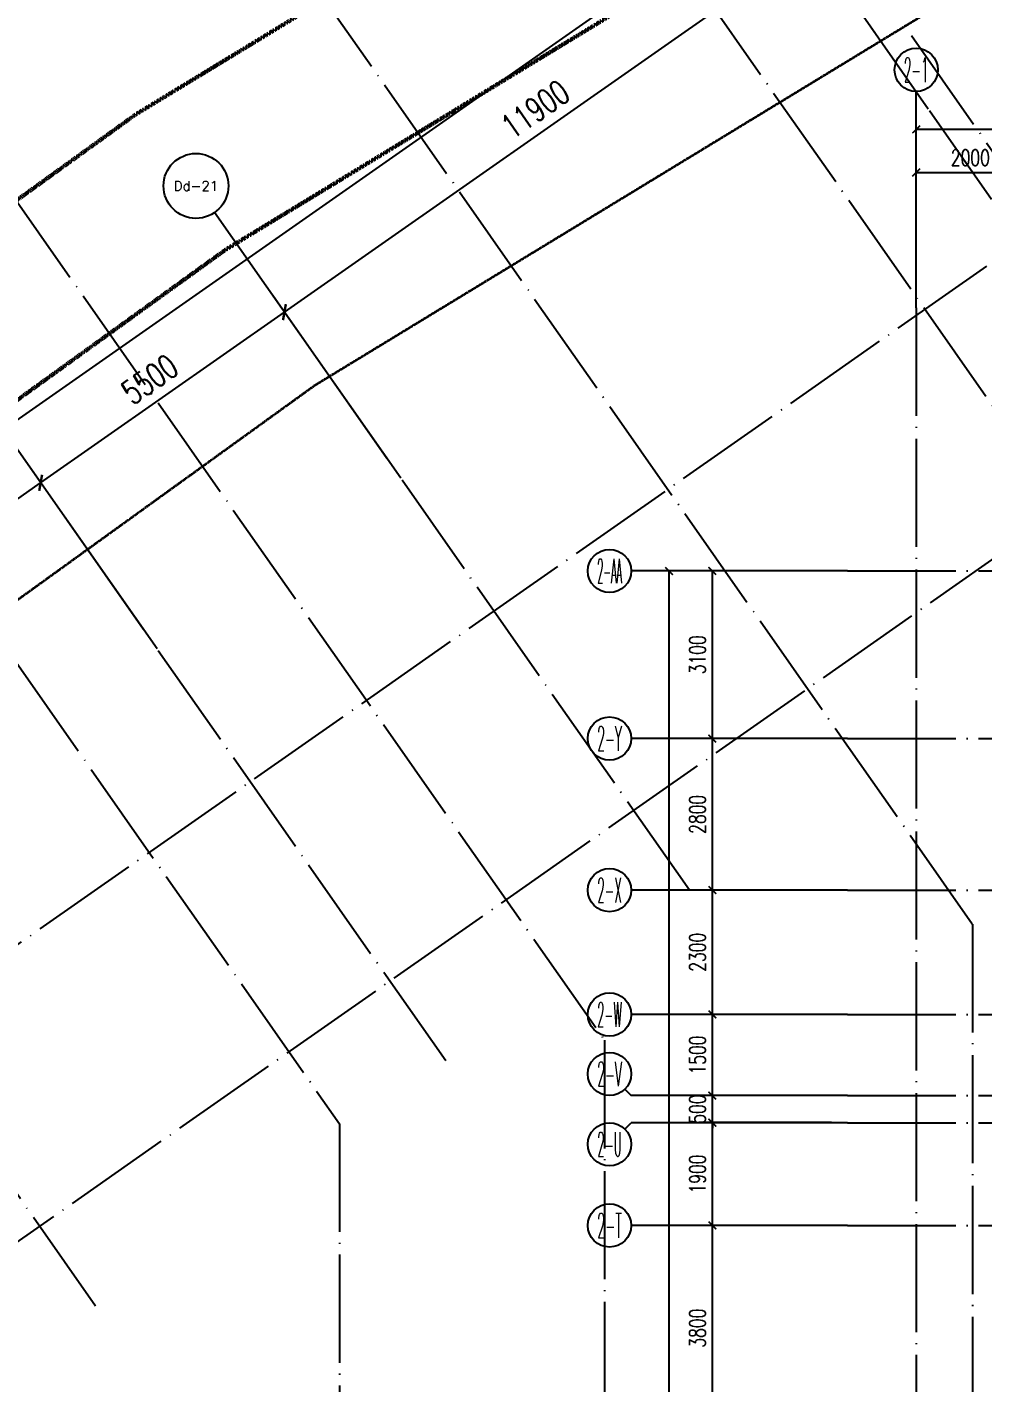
# Model space of a CAD drawing. Header units: millimetres. Extents: x 1089227 to 13101469, y 618865 to 10240562.
# Drawn here: x 2267102 to 2284764, y 4905242 to 4930309 of the extents above; entities that cross this region are included whole.
import ezdxf
from ezdxf.enums import TextEntityAlignment as Align

# ---------------------------------------------------------------- set-up
doc = ezdxf.new("R2010")
doc.units = ezdxf.units.MM
doc.header["$LTSCALE"] = 1000
doc.header["$PDMODE"] = 3
doc.header["$PDSIZE"] = 200
for name, pattern in [('A09-G-CTRL-用地红线+建筑退线_设计区$0$A02-G-MAIN-用地红线+退线_设计区$0$Redline1', [20, 10, -2, 2, -2, 2, -2]), ('A09-G-CTRL-用地红线+建筑退线_设计区$0$Controlline1', [12.8, 8, -1.6, 1.6, -1.6]), ('DOTE', [2.42, 2, -0.2, 0.02, -0.2])]:
    doc.linetypes.add(name, pattern=pattern)
doc.layers.get('0').update_dxf_attribs({"linetype": 'CONTINUOUS'})
doc.layers.get('Defpoints').update_dxf_attribs({"linetype": 'CONTINUOUS'})
doc.layers.add('A09-G-CTRL-用地红线+建筑退线_设计区$0$Z-REDL(用地红线)', color=10, linetype='CONTINUOUS', lineweight=60)
doc.layers.add('A09-G-CTRL-用地红线+建筑退线_设计区$0$Z-REDL-CTRL(建筑控制线)', color=40, linetype='CONTINUOUS', lineweight=35)
for name, color, linetype in [('AXIS', 3, 'CONTINUOUS'), ('AXIS_TEXT', 7, 'CONTINUOUS'), ('DOTE', 1, 'DOTE')]:
    doc.layers.add(name, color=color, linetype=linetype)
doc.styles.add('_TCH_AXIS', font='COMPLEX', dxfattribs={"bigfont": 'AllInOneBig.shx'})
doc.styles.add('_TCH_DIM_T3', font='SIMPLEX', dxfattribs={"width": 0.705882, "bigfont": 'AllInOneBig.shx'})
doc.styles.add('COMPLEX', font='COMPLEX', dxfattribs={"bigfont": 'AllInOneBig.shx'})
doc.dimstyles.new('_TCH_ARCH&&100', dxfattribs={"dimtxt": 297.5, "dimasz": 100, "dimexe": 250, "dimexo": 300, "dimgap": 126.25, "dimtad": 1, "dimdec": 0, "dimzin": 0, "dimdsep": 46, "dimtxsty": '_TCH_DIM_T3', "dimblk": 'ARCHTICK', "dimcen": 0.09, "dimclrt": 7, "dimazin": 2, "dimtfac": 1, "dimtdec": 0, "dimtix": 1, "dimtmove": 2, "dimatfit": 3, "dimfxl": 0, "dimtolj": 1, "dimtzin": 0, "dimarcsym": 0})
doc.dimstyles.new('_TCH_ARCH&&150', dxfattribs={"dimtxt": 446.25, "dimasz": 150, "dimexe": 375, "dimexo": 450, "dimgap": 189.375, "dimtad": 1, "dimdec": 0, "dimzin": 0, "dimdsep": 46, "dimtxsty": '_TCH_DIM_T3', "dimblk": 'ARCHTICK', "dimcen": 0.09, "dimclrt": 7, "dimazin": 2, "dimtfac": 1, "dimtdec": 0, "dimtix": 1, "dimtmove": 2, "dimatfit": 3, "dimfxl": 0, "dimtolj": 1, "dimtzin": 0, "dimarcsym": 0})
doc.dimstyles.new('_TCH_ARCH&&200', dxfattribs={"dimtxt": 595, "dimasz": 200, "dimexe": 500, "dimexo": 600, "dimgap": 252.5, "dimtad": 1, "dimdec": 0, "dimzin": 0, "dimdsep": 46, "dimtxsty": '_TCH_DIM_T3', "dimblk": 'ARCHTICK', "dimcen": 0.09, "dimclrt": 7, "dimazin": 2, "dimtfac": 1, "dimtdec": 0, "dimtix": 1, "dimtmove": 2, "dimatfit": 3, "dimfxl": 0, "dimtolj": 1, "dimtzin": 0, "dimarcsym": 0})

# ---------------------------------------------------------------- blocks, each defined once
blk = doc.blocks.new('0323最综用地红线')
at = {"layer": 'A09-G-CTRL-用地红线+建筑退线_设计区$0$Z-REDL(用地红线)', "color": 1, "linetype": 'A09-G-CTRL-用地红线+建筑退线_设计区$0$A02-G-MAIN-用地红线+退线_设计区$0$Redline1', "ltscale": 0.0005}
for points in [[(8200699, 3623266), (8228263, 3643169), (8257315, 3660856), (8291051, 3684311), (8296809, 3692687), (8297698, 3693321), (8324721, 3682492), (8331672, 3691189), (8337779, 3699189), (8344073, 3694590)], [(8202457, 3620835), (8229924, 3640668), (8258953, 3658341), (8293213, 3682161), (8298455, 3689786), (8325674, 3678878), (8334036, 3689342), (8338381, 3695033), (8343653, 3691181)]]:
    blk.add_lwpolyline(points, dxfattribs=at)
at = {"layer": 'A09-G-CTRL-用地红线+建筑退线_设计区$0$Z-REDL-CTRL(建筑控制线)', "linetype": 'A09-G-CTRL-用地红线+建筑退线_设计区$0$Controlline1', "ltscale": 0.0005, "flags": 128}
blk.add_lwpolyline([(8299567, 3686108), (8326626, 3675265), (8336400, 3687495), (8338983, 3690878), (8341712, 3688883), (8341724, 3688834), (8348492, 3681996), (8336495, 3657264), (8335815, 3655857), (8334921, 3653765), (8334408, 3652495), (8333554, 3650188), (8332762, 3647815), (8332296, 3646270), (8331866, 3644682), (8331460, 3643007), (8331063, 3641145), (8330737, 3639422), (8330293, 3636480), (8330017, 3634043), (8329761, 3630317), (8329732, 3627942), (8329763, 3625708), (8329928, 3622644), (8330113, 3620704), (8330325, 3618642), (8330653, 3615645), (8331572, 3606971), (8333151, 3600656), (8334420, 3595620), (8335099, 3592902), (8332162, 3588340), (8329462, 3587873), (8325135, 3587049), (8322510, 3586515), (8319525, 3585891), (8317926, 3585544), (8316578, 3585249), (8315535, 3585011), (8313300, 3584499), (8310791, 3583894), (8309251, 3583537), (8305740, 3582637), (8303918, 3582156), (8302104, 3581668), (8299703, 3581012), (8297227, 3580315), (8295056, 3579682), (8292998, 3579074), (8290643, 3578358), (8288572, 3577710), (8287591, 3577398), (8286161, 3576940), (8284503, 3576401), (8282624, 3575767), (8281086, 3575247), (8278146, 3574222), (8273894, 3572680), (8272471, 3572149), (8271089, 3571640), (8267888, 3570407), (8264331, 3569000), (8260702, 3567515), (8258549, 3566609), (8254947, 3565066), (8252185, 3563832), (8250834, 3563232), (8249176, 3562470), (8247994, 3561930), (8245505, 3560754), (8242980, 3559544), (8239801, 3558013), (8237959, 3557076), (8235838, 3555996), (8233384, 3554698), (8228450, 3552051), (8226178, 3550787), (8222141, 3548504), (8215629, 3544667), (8213710, 3543497), (8193657, 3531175), (8180322, 3522990), (8166408, 3514440), (8156991, 3508658), (8151138, 3505062), (8142685, 3507267), (8121171, 3545747), (8120724, 3546549), (8120233, 3547383), (8119272, 3548967), (8118108, 3550752), (8117067, 3552244), (8115806, 3553970), (8115672, 3554140), (8146431, 3575790), (8162146, 3587599), (8162295, 3588125), (8199863, 3615253), (8204215, 3618404), (8231584, 3638167), (8260590, 3655826), (8295376, 3680010)], close=True, dxfattribs=at)
blk = doc.blocks.new('_AXISO')
blk.add_circle((0, 0), 0.5)
at = {"layer": 'AXIS_TEXT', "style": 'COMPLEX', "width": 1.041667}
blk.add_attdef('A', text='', height=0.56, dxfattribs=at).set_placement((-0.25, -0.28), (0.25, -0.28), align=Align.FIT)
blk = doc.blocks.new('_ArchTick')
at = {"color": 0, "linetype": 'ByBlock', "const_width": 0.3}
blk.add_lwpolyline([(-0.71, -0.71), (0.71, 0.71)], dxfattribs=at)
blk = doc.blocks.new('*D184')
at = {"layer": 'AXIS', "color": 0, "lineweight": -2, "transparency": 16777216}
for p, q in [((-92891, 100208), (-92891, 103458)), ((-61741, 100208), (-61741, 103458)), ((-92891, 103208), (-61741, 103208))]:
    blk.add_line(p, q, dxfattribs=at)
at = {"layer": 'Defpoints', "color": 0, "transparency": 16777216}
for p in [(-61741, 103208), (-92891, 99908), (-61741, 99908)]:
    blk.add_point(p, dxfattribs=at)
at = {"layer": 'AXIS', "color": 0, "lineweight": -2, "transparency": 16777216, "xscale": 100, "yscale": 100, "zscale": 100, "rotation": 180}
blk.add_blockref('_ArchTick', (-92891, 103208), dxfattribs=at)
at = {"layer": 'AXIS', "color": 0, "lineweight": -2, "transparency": 16777216, "xscale": 100, "yscale": 100, "zscale": 100}
blk.add_blockref('_ArchTick', (-61741, 103208), dxfattribs=at)
at = {"layer": 'AXIS', "color": 7, "transparency": 16777216, "insert": (-77316, 103483), "char_height": 297.5, "attachment_point": 5, "style": '_TCH_DIM_T3'}
blk.add_mtext('\\A1;31150', dxfattribs=at)
blk = doc.blocks.new('*D185')
at = {"layer": 'AXIS', "color": 0, "lineweight": -2, "transparency": 16777216}
for p, q in [((-92891, 100208), (-92891, 102658)), ((-90891, 100208), (-90891, 102658)), ((-92891, 102408), (-90891, 102408))]:
    blk.add_line(p, q, dxfattribs=at)
at = {"layer": 'Defpoints', "color": 0, "transparency": 16777216}
for p in [(-90891, 102408), (-92891, 99908), (-90891, 99908)]:
    blk.add_point(p, dxfattribs=at)
at = {"layer": 'AXIS', "color": 0, "lineweight": -2, "transparency": 16777216, "xscale": 100, "yscale": 100, "zscale": 100, "rotation": 180}
blk.add_blockref('_ArchTick', (-92891, 102408), dxfattribs=at)
at = {"layer": 'AXIS', "color": 0, "lineweight": -2, "transparency": 16777216, "xscale": 100, "yscale": 100, "zscale": 100}
blk.add_blockref('_ArchTick', (-90891, 102408), dxfattribs=at)
at = {"layer": 'AXIS', "color": 7, "transparency": 16777216, "insert": (-91891, 102683), "char_height": 297.5, "attachment_point": 5, "style": '_TCH_DIM_T3'}
blk.add_mtext('\\A1;2000', dxfattribs=at)
blk = doc.blocks.new('*D222')
at = {"layer": 'AXIS', "color": 0, "lineweight": -2, "transparency": 16777216}
for p, q in [((-94459, 95042), (-97709, 95042)), ((-97459, 58542), (-97459, 95042)), ((-94459, 58542), (-97709, 58542))]:
    blk.add_line(p, q, dxfattribs=at)
at = {"layer": 'Defpoints', "color": 0, "transparency": 16777216}
for p in [(-97459, 95042), (-94159, 95042), (-94159, 58542)]:
    blk.add_point(p, dxfattribs=at)
at = {"layer": 'AXIS', "color": 0, "lineweight": -2, "transparency": 16777216, "xscale": 100, "yscale": 100, "zscale": 100}
for p, rotation in [((-97459, 95042), 90), ((-97459, 58542), 270)]:
    blk.add_blockref('_ArchTick', p, dxfattribs=dict(at, rotation=rotation))
at = {"layer": 'AXIS', "color": 7, "transparency": 16777216, "insert": (-97734, 76792), "char_height": 297.5, "attachment_point": 5, "rotation": 90, "style": '_TCH_DIM_T3'}
blk.add_mtext('\\A1;36500', dxfattribs=at)
blk = doc.blocks.new('*D239')
at = {"layer": 'AXIS', "color": 0, "lineweight": -2, "transparency": 16777216}
for p, q in [((-94459, 82942), (-96909, 82942)), ((-96659, 79142), (-96659, 82942)), ((-94459, 79142), (-96909, 79142))]:
    blk.add_line(p, q, dxfattribs=at)
at = {"layer": 'Defpoints', "color": 0, "transparency": 16777216}
for p in [(-96659, 82942), (-94159, 82942), (-94159, 79142)]:
    blk.add_point(p, dxfattribs=at)
at = {"layer": 'AXIS', "color": 0, "lineweight": -2, "transparency": 16777216, "xscale": 100, "yscale": 100, "zscale": 100}
for p, rotation in [((-96659, 82942), 90), ((-96659, 79142), 270)]:
    blk.add_blockref('_ArchTick', p, dxfattribs=dict(at, rotation=rotation))
at = {"layer": 'AXIS', "color": 7, "transparency": 16777216, "insert": (-96934, 81042), "char_height": 297.5, "attachment_point": 5, "rotation": 90, "style": '_TCH_DIM_T3'}
blk.add_mtext('\\A1;3800', dxfattribs=at)
blk = doc.blocks.new('*D240')
at = {"layer": 'AXIS', "color": 0, "lineweight": -2, "transparency": 16777216}
for p, q in [((-94459, 84842), (-96909, 84842)), ((-96659, 82942), (-96659, 84842)), ((-94459, 82942), (-96909, 82942))]:
    blk.add_line(p, q, dxfattribs=at)
at = {"layer": 'Defpoints', "color": 0, "transparency": 16777216}
for p in [(-96659, 84842), (-94159, 84842), (-94159, 82942)]:
    blk.add_point(p, dxfattribs=at)
at = {"layer": 'AXIS', "color": 0, "lineweight": -2, "transparency": 16777216, "xscale": 100, "yscale": 100, "zscale": 100}
for p, rotation in [((-96659, 84842), 90), ((-96659, 82942), 270)]:
    blk.add_blockref('_ArchTick', p, dxfattribs=dict(at, rotation=rotation))
at = {"layer": 'AXIS', "color": 7, "transparency": 16777216, "insert": (-96934, 83892), "char_height": 297.5, "attachment_point": 5, "rotation": 90, "style": '_TCH_DIM_T3'}
blk.add_mtext('\\A1;1900', dxfattribs=at)
blk = doc.blocks.new('*D241')
at = {"layer": 'AXIS', "color": 0, "lineweight": -2, "transparency": 16777216}
for p, q in [((-94459, 85342), (-96909, 85342)), ((-96659, 85342), (-96659, 85442)), ((-96659, 84842), (-96659, 85342)), ((-94459, 84842), (-96909, 84842)), ((-96659, 84842), (-96659, 84742))]:
    blk.add_line(p, q, dxfattribs=at)
at = {"layer": 'Defpoints', "color": 0, "transparency": 16777216}
for p in [(-96659, 85342), (-94159, 85342), (-94159, 84842)]:
    blk.add_point(p, dxfattribs=at)
at = {"layer": 'AXIS', "color": 0, "lineweight": -2, "transparency": 16777216, "xscale": 100, "yscale": 100, "zscale": 100}
for p, rotation in [((-96659, 85342), 270), ((-96659, 84842), 90)]:
    blk.add_blockref('_ArchTick', p, dxfattribs=dict(at, rotation=rotation))
at = {"layer": 'AXIS', "color": 7, "transparency": 16777216, "insert": (-96934, 85092), "char_height": 297.5, "attachment_point": 5, "rotation": 90, "style": '_TCH_DIM_T3'}
blk.add_mtext('\\A1;500', dxfattribs=at)
blk = doc.blocks.new('*D242')
at = {"layer": 'AXIS', "color": 0, "lineweight": -2, "transparency": 16777216}
for p, q in [((-94459, 86842), (-96909, 86842)), ((-96659, 85342), (-96659, 86842)), ((-94459, 85342), (-96909, 85342))]:
    blk.add_line(p, q, dxfattribs=at)
at = {"layer": 'Defpoints', "color": 0, "transparency": 16777216}
for p in [(-96659, 86842), (-94159, 86842), (-94159, 85342)]:
    blk.add_point(p, dxfattribs=at)
at = {"layer": 'AXIS', "color": 0, "lineweight": -2, "transparency": 16777216, "xscale": 100, "yscale": 100, "zscale": 100}
for p, rotation in [((-96659, 86842), 90), ((-96659, 85342), 270)]:
    blk.add_blockref('_ArchTick', p, dxfattribs=dict(at, rotation=rotation))
at = {"layer": 'AXIS', "color": 7, "transparency": 16777216, "insert": (-96934, 86092), "char_height": 297.5, "attachment_point": 5, "rotation": 90, "style": '_TCH_DIM_T3'}
blk.add_mtext('\\A1;1500', dxfattribs=at)
blk = doc.blocks.new('*D243')
at = {"layer": 'AXIS', "color": 0, "lineweight": -2, "transparency": 16777216}
for p, q in [((-94459, 89142), (-96909, 89142)), ((-96659, 86842), (-96659, 89142)), ((-94459, 86842), (-96909, 86842))]:
    blk.add_line(p, q, dxfattribs=at)
at = {"layer": 'Defpoints', "color": 0, "transparency": 16777216}
for p in [(-96659, 89142), (-94159, 89142), (-94159, 86842)]:
    blk.add_point(p, dxfattribs=at)
at = {"layer": 'AXIS', "color": 0, "lineweight": -2, "transparency": 16777216, "xscale": 100, "yscale": 100, "zscale": 100}
for p, rotation in [((-96659, 89142), 90), ((-96659, 86842), 270)]:
    blk.add_blockref('_ArchTick', p, dxfattribs=dict(at, rotation=rotation))
at = {"layer": 'AXIS', "color": 7, "transparency": 16777216, "insert": (-96934, 87992), "char_height": 297.5, "attachment_point": 5, "rotation": 90, "style": '_TCH_DIM_T3'}
blk.add_mtext('\\A1;2300', dxfattribs=at)
blk = doc.blocks.new('*D244')
at = {"layer": 'AXIS', "color": 0, "lineweight": -2, "transparency": 16777216}
for p, q in [((-94459, 91942), (-96909, 91942)), ((-96659, 89142), (-96659, 91942)), ((-94459, 89142), (-96909, 89142))]:
    blk.add_line(p, q, dxfattribs=at)
at = {"layer": 'Defpoints', "color": 0, "transparency": 16777216}
for p in [(-96659, 91942), (-94159, 91942), (-94159, 89142)]:
    blk.add_point(p, dxfattribs=at)
at = {"layer": 'AXIS', "color": 0, "lineweight": -2, "transparency": 16777216, "xscale": 100, "yscale": 100, "zscale": 100}
for p, rotation in [((-96659, 91942), 90), ((-96659, 89142), 270)]:
    blk.add_blockref('_ArchTick', p, dxfattribs=dict(at, rotation=rotation))
at = {"layer": 'AXIS', "color": 7, "transparency": 16777216, "insert": (-96934, 90542), "char_height": 297.5, "attachment_point": 5, "rotation": 90, "style": '_TCH_DIM_T3'}
blk.add_mtext('\\A1;2800', dxfattribs=at)
blk = doc.blocks.new('*D245')
at = {"layer": 'AXIS', "color": 0, "lineweight": -2, "transparency": 16777216}
for p, q in [((-94459, 95042), (-96909, 95042)), ((-96659, 91942), (-96659, 95042)), ((-94459, 91942), (-96909, 91942))]:
    blk.add_line(p, q, dxfattribs=at)
at = {"layer": 'Defpoints', "color": 0, "transparency": 16777216}
for p in [(-96659, 95042), (-94159, 95042), (-94159, 91942)]:
    blk.add_point(p, dxfattribs=at)
at = {"layer": 'AXIS', "color": 0, "lineweight": -2, "transparency": 16777216, "xscale": 100, "yscale": 100, "zscale": 100}
for p, rotation in [((-96659, 95042), 90), ((-96659, 91942), 270)]:
    blk.add_blockref('_ArchTick', p, dxfattribs=dict(at, rotation=rotation))
at = {"layer": 'AXIS', "color": 7, "transparency": 16777216, "insert": (-96934, 93492), "char_height": 297.5, "attachment_point": 5, "rotation": 90, "style": '_TCH_DIM_T3'}
blk.add_mtext('\\A1;3100', dxfattribs=at)
blk = doc.blocks.new('*D470')
at = {"layer": 'AXIS', "color": 0, "lineweight": -2, "transparency": 16777216}
for p, q in [((-36450, 143503), (-39246, 147497)), ((-220421, 20154), (-39031, 147189)), ((-217839, 16468), (-220636, 20461))]:
    blk.add_line(p, q, dxfattribs=at)
at = {"layer": 'Defpoints', "color": 0, "transparency": 16777216}
for p in [(-39031, 147189), (-36192, 143135), (-217581, 16100)]:
    blk.add_point(p, dxfattribs=at)
at = {"layer": 'AXIS', "color": 0, "lineweight": -2, "transparency": 16777216, "xscale": 150, "yscale": 150, "zscale": 150}
for p, rotation in [((-39031, 147189), 35.00532206532372), ((-220421, 20154), 215.0053220653237)]:
    blk.add_blockref('_ArchTick', p, dxfattribs=dict(at, rotation=rotation))
at = {"layer": 'AXIS', "color": 7, "transparency": 16777216, "insert": (-129962, 84010), "char_height": 446.2, "attachment_point": 5, "rotation": 35.0053, "style": '_TCH_DIM_T3'}
blk.add_mtext('\\A1;221450', dxfattribs=at)
blk = doc.blocks.new('*D489')
at = {"layer": 'AXIS', "color": 0, "lineweight": -2, "transparency": 16777216}
for p, q in [((-107179, 93969), (-109287, 96979)), ((-115543, 92140), (-109072, 96672)), ((-113650, 89437), (-115758, 92447))]:
    blk.add_line(p, q, dxfattribs=at)
at = {"layer": 'Defpoints', "color": 0, "transparency": 16777216}
for p in [(-109072, 96672), (-106921, 93600), (-113392, 89068)]:
    blk.add_point(p, dxfattribs=at)
at = {"layer": 'AXIS', "color": 0, "lineweight": -2, "transparency": 16777216, "xscale": 150, "yscale": 150, "zscale": 150}
for p, rotation in [((-109072, 96672), 35.00532206532156), ((-115543, 92140), 215.0053220653216)]:
    blk.add_blockref('_ArchTick', p, dxfattribs=dict(at, rotation=rotation))
at = {"layer": 'AXIS', "color": 7, "transparency": 16777216, "insert": (-112544, 94744), "char_height": 446.2, "attachment_point": 5, "rotation": 35.0053, "style": '_TCH_DIM_T3'}
blk.add_mtext('\\A1;7900', dxfattribs=at)
blk = doc.blocks.new('*D490')
at = {"layer": 'AXIS', "color": 0, "lineweight": -2, "transparency": 16777216}
for p, q in [((-102674, 97124), (-104782, 100134)), ((-109072, 96672), (-104567, 99827)), ((-107179, 93969), (-109287, 96979))]:
    blk.add_line(p, q, dxfattribs=at)
at = {"layer": 'Defpoints', "color": 0, "transparency": 16777216}
for p in [(-104567, 99827), (-102416, 96755), (-106921, 93600)]:
    blk.add_point(p, dxfattribs=at)
at = {"layer": 'AXIS', "color": 0, "lineweight": -2, "transparency": 16777216, "xscale": 150, "yscale": 150, "zscale": 150}
for p, rotation in [((-104567, 99827), 35.00532206532323), ((-109072, 96672), 215.0053220653232)]:
    blk.add_blockref('_ArchTick', p, dxfattribs=dict(at, rotation=rotation))
at = {"layer": 'AXIS', "color": 7, "transparency": 16777216, "insert": (-107056, 98587), "char_height": 446.2, "attachment_point": 5, "rotation": 35.0053, "style": '_TCH_DIM_T3'}
blk.add_mtext('\\A1;5500', dxfattribs=at)
blk = doc.blocks.new('*D491')
at = {"layer": 'AXIS', "color": 0, "lineweight": -2, "transparency": 16777216}
for p, q in [((-92927, 103950), (-95035, 106960)), ((-104567, 99827), (-94820, 106653)), ((-102674, 97124), (-104782, 100134))]:
    blk.add_line(p, q, dxfattribs=at)
at = {"layer": 'Defpoints', "color": 0, "transparency": 16777216}
for p in [(-94820, 106653), (-92668, 103582), (-102416, 96755)]:
    blk.add_point(p, dxfattribs=at)
at = {"layer": 'AXIS', "color": 0, "lineweight": -2, "transparency": 16777216, "xscale": 150, "yscale": 150, "zscale": 150}
for p, rotation in [((-94820, 106653), 35.00532206532236), ((-104567, 99827), 215.0053220653224)]:
    blk.add_blockref('_ArchTick', p, dxfattribs=dict(at, rotation=rotation))
at = {"layer": 'AXIS', "color": 7, "transparency": 16777216, "insert": (-99930, 103578), "char_height": 446.2, "attachment_point": 5, "rotation": 35.0053, "style": '_TCH_DIM_T3'}
blk.add_mtext('\\A1;11900', dxfattribs=at)
blk = doc.blocks.new('*D492')
at = {"layer": 'AXIS', "color": 0, "lineweight": -2, "transparency": 16777216}
for p, q in [((-85800, 108941), (-87909, 111951)), ((-94820, 106653), (-87693, 111644)), ((-92927, 103950), (-95035, 106960))]:
    blk.add_line(p, q, dxfattribs=at)
at = {"layer": 'Defpoints', "color": 0, "transparency": 16777216}
for p in [(-87693, 111644), (-85542, 108572), (-92668, 103582)]:
    blk.add_point(p, dxfattribs=at)
at = {"layer": 'AXIS', "color": 0, "lineweight": -2, "transparency": 16777216, "xscale": 150, "yscale": 150, "zscale": 150}
for p, rotation in [((-87693, 111644), 35.00532206532439), ((-94820, 106653), 215.0053220653244)]:
    blk.add_blockref('_ArchTick', p, dxfattribs=dict(at, rotation=rotation))
at = {"layer": 'AXIS', "color": 7, "transparency": 16777216, "insert": (-91493, 109486), "char_height": 446.2, "attachment_point": 5, "rotation": 35.0053, "style": '_TCH_DIM_T3'}
blk.add_mtext('\\A1;8700', dxfattribs=at)
blk = doc.blocks.new('*D396')
at = {"layer": 'AXIS', "color": 0, "lineweight": -2, "transparency": 16777216}
for p, q in [((-105840, 108487), (-106585, 109552)), ((-111869, 105241), (-106299, 109142)), ((-111410, 104586), (-112155, 105651))]:
    blk.add_line(p, q, dxfattribs=at)
at = {"layer": 'Defpoints', "color": 0, "transparency": 16777216}
for p in [(-106299, 109142), (-105496, 107996), (-111066, 104095)]:
    blk.add_point(p, dxfattribs=at)
at = {"layer": 'AXIS', "color": 0, "lineweight": -2, "transparency": 16777216, "xscale": 200, "yscale": 200, "zscale": 200}
for p, rotation in [((-106299, 109142), 35.00532206532372), ((-111869, 105241), 215.0053220653237)]:
    blk.add_blockref('_ArchTick', p, dxfattribs=dict(at, rotation=rotation))
at = {"layer": 'AXIS', "color": 7, "transparency": 16777216, "insert": (-109399, 107642), "char_height": 595, "attachment_point": 5, "rotation": 35.0053, "style": '_TCH_DIM_T3'}
blk.add_mtext('\\A1;6800', dxfattribs=at)
blk = doc.blocks.new('塔楼轴网260428')
at = {"layer": 'AXIS'}
for p, q in [((-92891, 99907.6), (-92891, 103907.6)), ((-94159, 95041.7), (-98159, 95041.7)), ((-94159, 91943.5), (-98159, 91943.5)), ((-94159, 89141.7), (-98159, 89141.7)), ((-94159, 86841.7), (-98159, 86841.7)), ((-98276.2, 85458.9), (-98159, 85341.7)), ((-94159, 85341.7), (-98159, 85341.7)), ((-98276.2, 84724.6), (-98159, 84841.7)), ((-94159, 84841.7), (-98159, 84841.7)), ((-94159, 82941.7), (-98159, 82941.7))]:
    blk.add_line(p, q, dxfattribs=at)
at = {"layer": 'DOTE', "color": 14}
for p, q in [((-92891, 99907.6), (-92891, 55337.9)), ((-94159, 95041.7), (-60825.5, 95041.7)), ((-94159, 91941.7), (-60825.5, 91941.7)), ((-94159, 89141.7), (-60825.5, 89141.7)), ((-94159, 86841.7), (-60825.5, 86841.7)), ((-94159, 85341.7), (-60825.5, 85341.7)), ((-94159, 84841.7), (-60825.5, 84841.7)), ((-94159, 82941.7), (-60825.5, 82941.7))]:
    blk.add_line(p, q, dxfattribs=at)
at = {"layer": 'AXIS'}
ref = blk.add_blockref('_AXISO', (-92891, 104307.6), dxfattribs=dict(at, xscale=800, yscale=800, zscale=800))
ref.add_attrib('A', '2-1', dxfattribs={"layer": 'AXIS_TEXT', "height": 452.55, "style": '_TCH_AXIS', "width": 0.381818}).set_placement((-93117.3, 104081.3), (-92664.7, 104081.3), align=Align.FIT)
ref = blk.add_blockref('_AXISO', (-98559, 95041.7), dxfattribs=dict(at, xscale=800, yscale=800, zscale=800))
ref.add_attrib('A', '2-AA', dxfattribs={"layer": 'AXIS_TEXT', "height": 452.55, "style": '_TCH_AXIS', "width": 0.247059}).set_placement((-98785.3, 94815.4), (-98332.7, 94815.4), align=Align.FIT)
ref = blk.add_blockref('_AXISO', (-98559, 91943.5), dxfattribs=dict(at, xscale=800, yscale=800, zscale=800))
ref.add_attrib('A', '2-Y', dxfattribs={"layer": 'AXIS_TEXT', "height": 452.55, "style": '_TCH_AXIS', "width": 0.323077}).set_placement((-98785.3, 91717.2), (-98332.7, 91717.2), align=Align.FIT)
ref = blk.add_blockref('_AXISO', (-98559, 89141.7), dxfattribs=dict(at, xscale=800, yscale=800, zscale=800))
ref.add_attrib('A', '2-X', dxfattribs={"layer": 'AXIS_TEXT', "height": 452.55, "style": '_TCH_AXIS', "width": 0.328125}).set_placement((-98785.3, 88915.4), (-98332.7, 88915.4), align=Align.FIT)
ref = blk.add_blockref('_AXISO', (-98559, 86841.7), dxfattribs=dict(at, xscale=800, yscale=800, zscale=800))
ref.add_attrib('A', '2-W', dxfattribs={"layer": 'AXIS_TEXT', "height": 452.55, "style": '_TCH_AXIS', "width": 0.308824}).set_placement((-98785.3, 86615.4), (-98332.7, 86615.4), align=Align.FIT)
ref = blk.add_blockref('_AXISO', (-98559, 85741.7), dxfattribs=dict(at, xscale=800, yscale=800, zscale=800))
ref.add_attrib('A', '2-V', dxfattribs={"layer": 'AXIS_TEXT', "height": 452.55, "style": '_TCH_AXIS', "width": 0.328125}).set_placement((-98785.3, 85515.4), (-98332.7, 85515.4), align=Align.FIT)
ref = blk.add_blockref('_AXISO', (-98559, 84441.7), dxfattribs=dict(at, xscale=800, yscale=800, zscale=800))
ref.add_attrib('A', '2-U', dxfattribs={"layer": 'AXIS_TEXT', "height": 452.55, "style": '_TCH_AXIS', "width": 0.318182}).set_placement((-98785.3, 84215.4), (-98332.7, 84215.4), align=Align.FIT)
ref = blk.add_blockref('_AXISO', (-98559, 82941.7), dxfattribs=dict(at, xscale=800, yscale=800, zscale=800))
ref.add_attrib('A', '2-T', dxfattribs={"layer": 'AXIS_TEXT', "height": 452.55, "style": '_TCH_AXIS', "width": 0.344262}).set_placement((-98785.3, 82715.4), (-98332.7, 82715.4), align=Align.FIT)
for p1, p2, distance, picture, middle in [((-92891, 99907.6), (-61741, 99907.6), 3300, '*D184', (-77316, 103482.6)), ((-92891, 99907.6), (-90891, 99907.6), 2500, '*D185', (-91891, 102682.6)), ((-94159, 58541.7), (-94159, 95041.7), 3300, '*D222', (-97734, 76791.7)), ((-94159, 91941.7), (-94159, 95041.7), 2500, '*D245', (-96934, 93491.7)), ((-94159, 89141.7), (-94159, 91941.7), 2500, '*D244', (-96934, 90541.7)), ((-94159, 86841.7), (-94159, 89141.7), 2500, '*D243', (-96934, 87991.7)), ((-94159, 85341.7), (-94159, 86841.7), 2500, '*D242', (-96934, 86091.7)), ((-94159, 84841.7), (-94159, 85341.7), 2500, '*D241', (-96934, 85091.7)), ((-94159, 82941.7), (-94159, 84841.7), 2500, '*D240', (-96934, 83891.7)), ((-94159, 79141.7), (-94159, 82941.7), 2500, '*D239', (-96934, 81041.7))]:
    dim = blk.add_aligned_dim(p1=p1, p2=p2, distance=distance, dimstyle='_TCH_ARCH&&100', dxfattribs=at)
    dim.commit()
    dim.dimension.update_dxf_attribs({"geometry": picture, "text_midpoint": middle})
blk = doc.blocks.new('裙房轴网260428')
at = {"layer": 'AXIS'}
for p, q in [((-92668.4, 103581.6), (-96110.3, 108496.2)), ((-102415.6, 96755.1), (-105857.6, 101669.7)), ((-106920.7, 93600), (-110362.6, 98514.6))]:
    blk.add_line(p, q, dxfattribs=at)
at = {"layer": 'DOTE', "color": 16}
blk.add_line((-224051, 7905.7), (-46757, 132072.8), dxfattribs=at)
at = {"layer": 'DOTE', "color": 16, "linetype": 'DOTE'}
for p, q in [((-221469.5, 4219.8), (-44175.6, 128386.9)), ((-98533.5, 112871.7), (-83350, 91191.7)), ((-86050, 90340.3), (-100583.1, 111091.5)), ((-105495.8, 107995.7), (-91850, 88511.2)), ((-111065.7, 104094.8), (-98650, 86366.9)), ((-87333.4, 95963.9), (-92668.4, 103581.6)), ((-115079.3, 101283.9), (-103550, 84821.6)), ((-97080.7, 89137.5), (-102415.6, 96755.1)), ((-101585.7, 85982.4), (-106920.7, 93600)), ((-108056.6, 81450.5), (-113391.6, 89068.2)), ((-91850, 88511.2), (-91850, -1000)), ((-98650, 86366.9), (-98650, -1000)), ((-103550, 84821.6), (-103550, -1000))]:
    blk.add_line(p, q, dxfattribs=at)
at = {"layer": 'AXIS'}
ref = blk.add_blockref('_AXISO', (-106201.7, 102161.1), dxfattribs=dict(at, xscale=1200, yscale=1200, zscale=1200))
ref.add_attrib('A', 'Dd-21', dxfattribs={"layer": 'AXIS_TEXT', "height": 176, "style": '_TCH_AXIS'}).set_placement((-106612.4, 102073.1), (-105791.1, 102073.1), align=Align.FIT)
for p1, p2, distance, dimstyle, picture, middle in [((-217580.9, 16099.6), (-36191.5, 143134.9), 4950, '_TCH_ARCH&&150', '*D470', (-129962.4, 84009.6)), ((-92668.4, 103581.6), (-85542.2, 108572.3), 3750, '_TCH_ARCH&&150', '*D492', (-91493.1, 109486.4)), ((-111065.7, 104094.8), (-105495.8, 107995.7), 1399.4, '_TCH_ARCH&&200', '*D396', (-109399.1, 107642)), ((-102415.6, 96755.1), (-92668.4, 103581.6), 3750, '_TCH_ARCH&&150', '*D491', (-99929.8, 103577.8)), ((-106920.7, 93600), (-102415.6, 96755.1), 3750, '_TCH_ARCH&&150', '*D490', (-107056, 98587)), ((-113391.6, 89068.2), (-106920.7, 93600), 3750, '_TCH_ARCH&&150', '*D489', (-112543.9, 94743.6))]:
    dim = blk.add_aligned_dim(p1=p1, p2=p2, distance=distance, dimstyle=dimstyle, dxfattribs=at)
    dim.commit()
    dim.dimension.update_dxf_attribs({"geometry": picture, "text_midpoint": middle})
blk = doc.blocks.new('04地块地下轴网260428')
for name in ['裙房轴网260428', '塔楼轴网260428']:
    blk.add_blockref(name, (0, 0))

msp = doc.modelspace()

# ---------------------------------------------------------------- block references
for name, p in [('0323最综用地红线', (-5959157.568, 1285525.343)), ('04地块地下轴网260428', (2376423.723, 4825211.796))]:
    msp.add_blockref(name, p)

doc.saveas('drawing.dxf')
